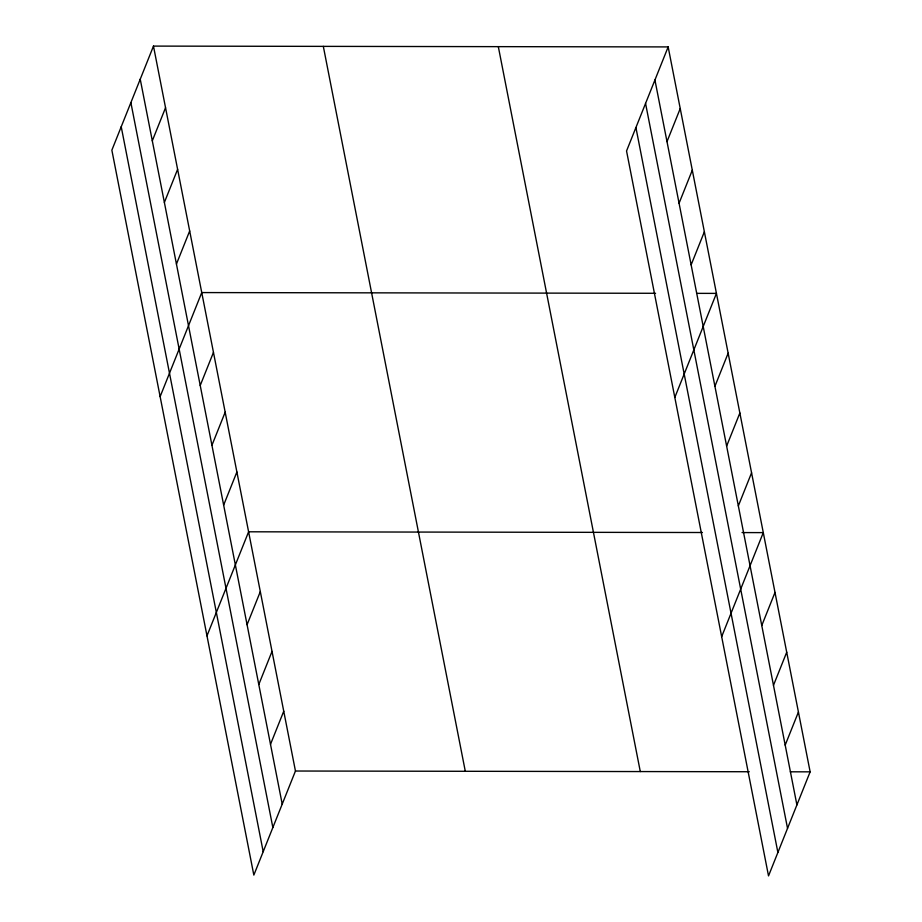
<?xml version="1.0" encoding="UTF-8"?>
<svg xmlns="http://www.w3.org/2000/svg" width="922" height="922" viewBox="0 0 922 922"><rect width="100%" height="100%" fill="white"/><g stroke="black" fill="none" stroke-linecap="round" stroke-linejoin="round"><path stroke-width="1.38" d="M153.478 46.1L111.862 150.159L253.838 875.082L295.455 771.023L153.478 46.1L668.162 46.918L810.138 771.841L768.522 875.9L626.545 150.978L668.162 46.918M152.303 140.812L165.545 107.724M164.381 202.437L177.612 169.337M176.448 264.049L189.678 230.961M160.128 396.633L201.745 292.574L655.577 293.288M200.224 385.477L213.466 352.377M211.933 445.28L225.175 412.192M223.654 505.095L236.885 471.995M206.977 635.857L248.606 531.798L702.426 532.513M247.073 624.701L260.315 591.601M258.794 684.504L272.025 651.416M270.503 744.319L283.745 711.219M666.998 141.631L680.24 108.531M679.065 203.243L692.307 170.155M691.131 264.868L704.373 231.768M674.812 397.451L716.44 293.392L696.629 293.357M714.919 386.295L728.149 353.195M726.628 446.098L739.87 412.998M738.338 505.901L751.58 472.802M721.672 636.676L763.289 532.616L742.06 532.582M761.768 625.519L775.01 592.42M773.477 685.323L786.72 652.223M785.187 745.126L798.429 712.026M295.455 771.023L749.286 771.737M790.327 771.806L810.138 771.841M654.931 80.007L796.908 804.929M645.561 103.425L787.538 828.348M635.915 127.559L777.891 852.481M498.318 46.642L640.294 771.564M323.322 46.365L465.299 771.288M140.236 79.2L282.213 804.122M130.878 102.619L272.854 827.541M121.22 126.74L263.196 851.663"/></g></svg>
